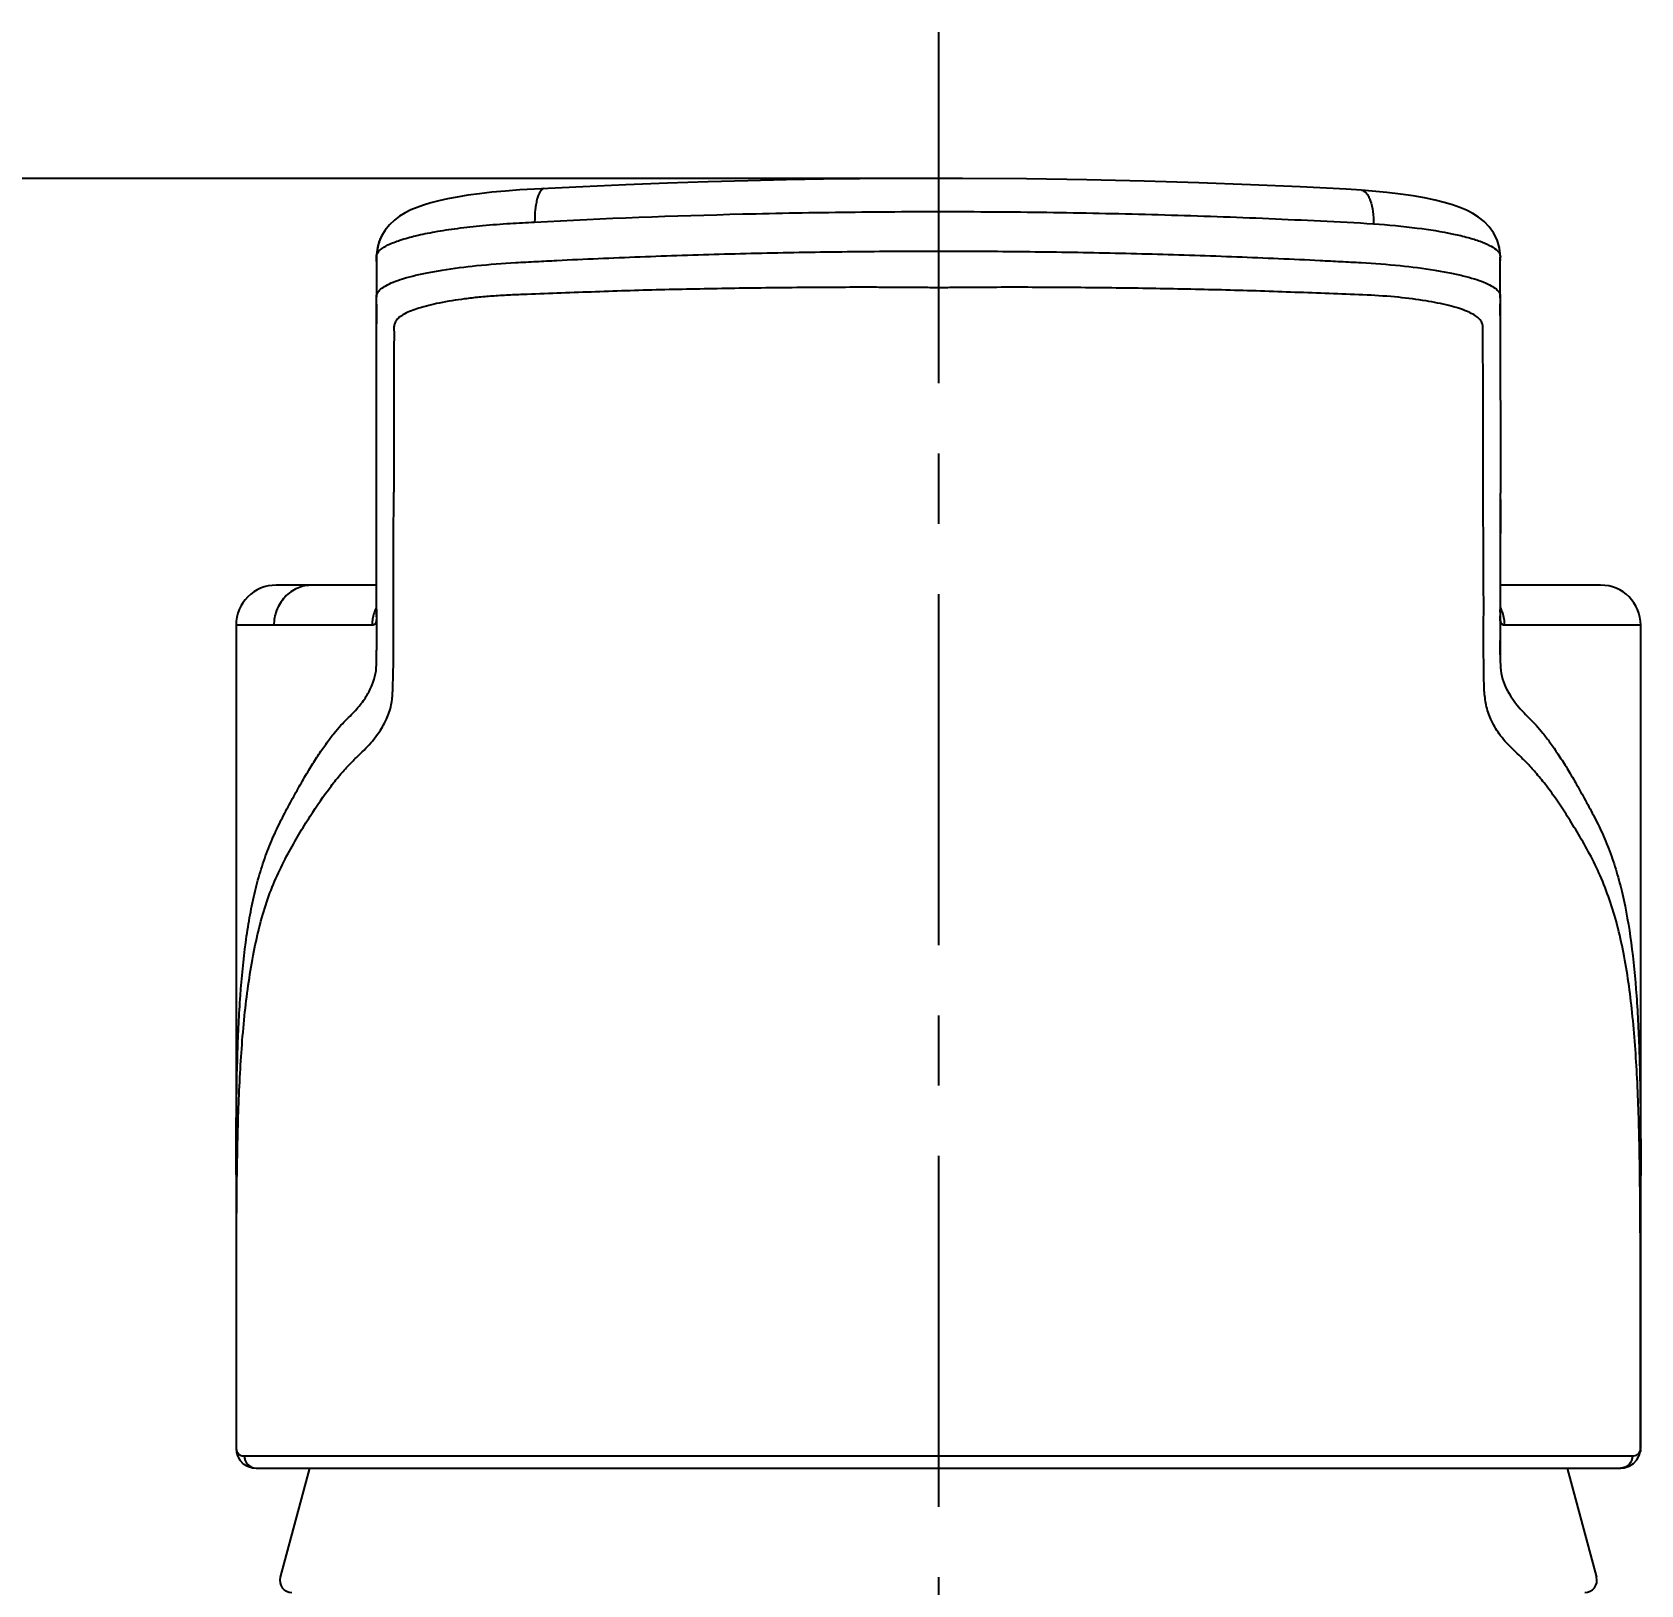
# Model space of a CAD drawing. Extents: x -13865 to -13271, y -11108 to -10688.
# Drawn here: x -13704.75 to -13664.67, y -10819.58 to -10780.89 of the extents above; entities that cross this region are included whole.
import ezdxf

# ---------------------------------------------------------------- set-up
doc = ezdxf.new("R2010")
doc.units = 0
doc.header["$LTSCALE"] = 7
doc.linetypes.add('CENTER', pattern=[2, 1.25, -0.25, 0.25, -0.25])
doc.linetypes.add('CENTER2', pattern=[1.125, 0.75, -0.125, 0.125, -0.125])
doc.layers.get('Defpoints').update_dxf_attribs({"linetype": 'CONTINUOUS'})
for name, color, linetype in [('CENTER', 1, 'CENTER2'), ('DWG', 7, 'CONTINUOUS'), ('PRT0014_DXF_CONTINUOUS_LINE', 7, 'CONTINUOUS')]:
    doc.layers.add(name, color=color, linetype=linetype)
doc.styles.add('DD', font='romans', dxfattribs={"bigfont": 'GHS.shx'})
doc.dimstyles.new('CWC', dxfattribs={"dimscale": 0, "dimtxt": 3.5, "dimasz": 3.5, "dimexe": 2, "dimexo": 1, "dimgap": 1, "dimtad": 1, "dimdec": 4, "dimdsep": 46, "dimtxsty": 'DD', "dimcen": 3, "dimclrd": 2, "dimclre": 2, "dimclrt": 2, "dimadec": 3, "dimazin": 2, "dimtfac": 1, "dimtdec": 4, "dimtmove": 0, "dimatfit": 3, "dimfxl": 1, "dimtvp": 1, "dimtolj": 1, "dimtzin": 0, "dimlwd": -1, "dimlwe": -1, "dimarcsym": 0})

# ---------------------------------------------------------------- blocks, each defined once
blk = doc.blocks.new('*D3')
at = {"layer": 'Defpoints', "color": 0, "transparency": 16777216}
for p in [(-14378.064, -11893.35), (-14321.031, -11893.35), (-14346.031, -12038.584)]:
    blk.add_point(p, dxfattribs=at)
at = {"layer": 'DWG', "color": 2, "transparency": 16777216}
for p, q in [((-14322.031, -11893.35), (-14380.064, -11893.35)), ((-14378.064, -12035.084), (-14378.064, -11896.85)), ((-14347.031, -12038.584), (-14380.064, -12038.584))]:
    blk.add_line(p, q, dxfattribs=at)
for points in [[(-14378.647, -11896.85), (-14377.481, -11896.85), (-14378.064, -11893.35)], [(-14378.647, -12035.084), (-14377.481, -12035.084), (-14378.064, -12038.584)]]:
    blk.add_solid(points, dxfattribs=at)
at = {"layer": 'DWG', "color": 2, "transparency": 16777216, "insert": (-14381.731, -11965.967), "char_height": 3.5, "attachment_point": 5, "rotation": 90, "style": 'DD'}
blk.add_mtext('\\A1;(145)', dxfattribs=at)

msp = doc.modelspace()

# ---------------------------------------------------------------- linework, layer by layer
at = {"layer": 'CENTER', "linetype": 'CENTER'}
msp.add_line((-13682.1678, -10780.8864), (-13682.1678, -10930.76522), dxfattribs=at)
at = {"layer": 'DWG'}
for p, q in [((-13697.83313, -10816.66522), (-13698.56593, -10819.38723)), ((-13666.50247, -10816.66522), (-13665.76966, -10819.38723))]:
    msp.add_line(p, q, dxfattribs=at)
for centre, start, end in [((-13698.27624, -10819.46522), 164.932394, 270), ((-13666.05935, -10819.46522), 270, 15.067606)]:
    msp.add_arc(centre, 0.3, start, end, dxfattribs=at)
at = {"layer": 'PRT0014_DXF_CONTINUOUS_LINE', "color": 7, "linetype": 'Continuous'}
for p, q in [((-13679.9731, -10784.54298), (-13681.56632, -10784.53151)), ((-13678.46495, -10784.56604), (-13679.9731, -10784.54298)), ((-13677.03644, -10784.59892), (-13678.46495, -10784.56604)), ((-13675.68203, -10784.64011), (-13677.03644, -10784.59892)), ((-13674.38695, -10784.68887), (-13675.68203, -10784.64011)), ((-13673.15391, -10784.74398), (-13674.38695, -10784.68887)), ((-13671.62469, -10784.82635), (-13671.62422, -10784.82638)), ((-13696.04448, -10785.97136), (-13696.0468, -10785.976)), ((-13668.1938, -10786.23606), (-13668.19263, -10786.24141)), ((-13696.16678, -10786.49326), (-13696.16682, -10787.47852)), ((-13696.16634, -10786.53771), (-13696.16658, -10786.50355)), ((-13668.17037, -10786.44787), (-13668.16502, -10786.49498)), ((-13668.16619, -10787.50804), (-13668.16616, -10786.4935)), ((-13668.16615, -10786.7152), (-13668.1661, -10786.71949)), ((-13668.16611, -10786.7152), (-13668.1661, -10786.71949)), ((-13668.16502, -10786.49498), (-13668.16499, -10786.49887)), ((-13696.16634, -10787.52025), (-13696.16682, -10787.47852)), ((-13696.16646, -10787.56977), (-13696.16634, -10787.52025)), ((-13668.16613, -10787.47896), (-13668.16661, -10787.5216)), ((-13668.16661, -10787.5216), (-13668.16643, -10787.60334)), ((-13668.16611, -10787.52161), (-13668.16604, -10787.54201)), ((-13696.16666, -10787.6649), (-13696.16656, -10788.15023)), ((-13668.16595, -10787.60338), (-13668.1666, -10787.94386)), ((-13668.16632, -10787.94384), (-13668.16623, -10787.65375)), ((-13668.16637, -10788.08542), (-13668.16637, -10788.10315)), ((-13696.1669, -10792.15209), (-13696.16749, -10790.59017)), ((-13696.16628, -10790.59017), (-13696.16627, -10790.35775)), ((-13668.16571, -10790.4504), (-13668.16561, -10790.80715)), ((-13696.16678, -10795.1942), (-13696.1669, -10792.15209)), ((-13668.16581, -10792.53061), (-13668.1673, -10794.23651)), ((-13668.16649, -10792.37554), (-13668.1664, -10795.49907)), ((-13668.1673, -10794.23651), (-13668.1674, -10794.47363)), ((-13696.16651, -10794.66522), (-13698.66647, -10794.66522)), ((-13665.66647, -10794.66522), (-13668.16642, -10794.66522)), ((-13696.16646, -10795.41035), (-13696.16664, -10794.91385)), ((-13696.16652, -10795.2938), (-13696.1649, -10796.28627)), ((-13668.16721, -10795.33558), (-13668.16673, -10795.27042)), ((-13699.66647, -10795.66522), (-13699.66656, -10816.1236)), ((-13696.2746, -10795.66526), (-13699.66647, -10795.66522)), ((-13668.16803, -10796.40245), (-13668.16542, -10795.85984)), ((-13664.66647, -10795.66526), (-13668.05833, -10795.66526)), ((-13667.04051, -10795.66487), (-13667.21783, -10795.66318)), ((-13664.92344, -10795.66699), (-13665.04574, -10795.666)), ((-13664.75713, -10795.66544), (-13664.92344, -10795.66699)), ((-13664.66647, -10809.38835), (-13664.66647, -10795.66522)), ((-13696.16655, -10796.38659), (-13696.16655, -10796.30706)), ((-13696.16489, -10796.31644), (-13696.1649, -10796.28627)), ((-13668.16638, -10796.07245), (-13668.16639, -10796.40266)), ((-13664.66704, -10812.59717), (-13664.66647, -10809.39173)), ((-13664.66921, -10816.16267), (-13664.66625, -10813.25721)), ((-13699.65884, -10816.21199), (-13699.65349, -10816.26961)), ((-13699.65861, -10816.21212), (-13699.65861, -10816.12372)), ((-13699.65349, -10816.26961), (-13699.65222, -10816.27581)), ((-13699.46146, -10816.36259), (-13697.23418, -10816.35956)), ((-13699.46146, -10816.36259), (-13664.87424, -10816.36383)), ((-13664.70284, -10816.35142), (-13664.67836, -10816.26154)), ((-13664.67667, -10816.2548), (-13664.6779, -10816.26155)), ((-13664.67252, -10816.20398), (-13664.67667, -10816.2548)), ((-13664.67298, -10816.20415), (-13664.67301, -10816.16264)), ((-13699.16779, -10816.66521), (-13699.165, -10816.66522)), ((-13699.165, -10816.66522), (-13665.17067, -10816.66522)), ((-13665.16763, -10816.6652), (-13665.17067, -10816.66522))]:
    msp.add_line(p, q, dxfattribs=at)
for points in [[(-13681.56632, -10784.53151), (-13682.39683, -10784.53076), (-13683.25083, -10784.53371), (-13684.12913, -10784.54068), (-13685.03195, -10784.55199), (-13685.96108, -10784.56804), (-13686.9175, -10784.58926), (-13687.90215, -10784.61616), (-13688.91511, -10784.64929), (-13689.95727, -10784.68932), (-13691.03021, -10784.73696), (-13692.23282, -10784.79786)], [(-13692.23282, -10784.79786), (-13692.59994, -10784.81922), (-13692.95699, -10784.84538), (-13693.29309, -10784.87687), (-13693.60474, -10784.91261), (-13693.8919, -10784.95193), (-13694.1561, -10784.99475), (-13694.39714, -10785.04061), (-13694.61574, -10785.08915), (-13694.8139, -10785.14039), (-13694.99282, -10785.19434), (-13695.15685, -10785.2523), (-13695.31009, -10785.31638), (-13695.45445, -10785.38867), (-13695.59235, -10785.47244), (-13695.72293, -10785.57024), (-13695.8446, -10785.6854), (-13695.95317, -10785.81924), (-13696.04448, -10785.97136)], [(-13671.62422, -10784.82638), (-13672.01094, -10784.80235), (-13673.15391, -10784.74398)], [(-13668.19381, -10786.23604), (-13668.2473, -10786.06249), (-13668.33376, -10785.88931), (-13668.44414, -10785.73519), (-13668.57018, -10785.60488), (-13668.7079, -10785.49549), (-13668.85339, -10785.40362), (-13669.00802, -10785.32424), (-13669.174, -10785.25391), (-13669.35671, -10785.18936), (-13669.56235, -10785.12848), (-13669.79315, -10785.07117), (-13670.05182, -10785.0174), (-13670.33888, -10784.96752), (-13670.65357, -10784.92202), (-13670.99479, -10784.88148), (-13671.36003, -10784.84665), (-13671.62469, -10784.82635)], [(-13696.0468, -10785.976), (-13696.07932, -10786.04738), (-13696.10577, -10786.11807), (-13696.12625, -10786.18605), (-13696.14172, -10786.25135), (-13696.15279, -10786.31326), (-13696.16025, -10786.37241), (-13696.16444, -10786.42537), (-13696.16621, -10786.46963), (-13696.16658, -10786.50355)], [(-13668.16499, -10786.49887), (-13668.16872, -10786.40366), (-13668.18469, -10786.281), (-13668.19263, -10786.24141)], [(-13696.2746, -10795.66522), (-13696.30739, -10795.66553), (-13696.34452, -10795.66523)], [(-13667.89686, -10795.66519), (-13667.98667, -10795.66596), (-13668.05833, -10795.66522)], [(-13667.21783, -10795.66318), (-13667.53013, -10795.66609), (-13667.66423, -10795.66501)], [(-13664.66647, -10795.66522), (-13664.67694, -10795.66472), (-13664.70761, -10795.66545)], [(-13664.66625, -10813.25721), (-13664.66534, -10813.12267), (-13664.66704, -10812.59717)], [(-13699.66656, -10816.12362), (-13699.66609, -10816.15247), (-13699.6636, -10816.19478), (-13699.6591, -10816.23462), (-13699.65326, -10816.26961)], [(-13699.65222, -10816.27581), (-13699.62823, -10816.35855), (-13699.56938, -10816.46962), (-13699.48569, -10816.55883), (-13699.38115, -10816.62239), (-13699.25999, -10816.65776), (-13699.16779, -10816.66521)], [(-13665.16763, -10816.6652), (-13665.07641, -10816.65793), (-13664.95283, -10816.62197), (-13664.84639, -10816.55684), (-13664.76168, -10816.46528), (-13664.70284, -10816.35142)], [(-13664.67667, -10816.2548), (-13664.67514, -10816.24525), (-13664.67105, -10816.20936), (-13664.66935, -10816.175), (-13664.66921, -10816.16264)]]:
    msp.add_lwpolyline(points, dxfattribs=at)
for centre, radius, start, end in [((-13669.14662, -10786.44868), 0.97625, 0.047088, 12.257836), ((-13667.16378, -10786.58978), 1.00402, 177.05863, 179.401687), ((-13698.66647, -10795.66522), 1, 90, 180), ((-13665.66647, -10795.66522), 1, 0, 90), ((-13695.26889, -10795.66537), 1.00562, 162.882163, 179.953259), ((-13695.29032, -10795.6594), 0.9834, 154.333658, 162.862481), ((-13695.26771, -10795.67003), 1.00838, 153.167492, 154.345539), ((-13371.49774, -10795.2193), 324.66878, 180.0337152, 180.1650321), ((-13698.0057, -10795.40626), 1.84004, 358.547677, 358.876601), ((-13699.57638, -10795.3869), 3.41085, 359.403514, 0.009928), ((-13660.4522, -10795.39029), 7.71521, 179.593667, 179.939988), ((-13664.56956, -10795.38628), 3.59785, 179.998809, 180.473972), ((-13782.96691, -10795.88119), 114.8015, 0.0106542, 0.2251507), ((-13669.04613, -10795.66076), 0.98716, 17.910607, 26.72384), ((-13669.06486, -10795.66561), 1.00648, 8.934659, 17.845654), ((-13669.05995, -10795.66556), 1.00161, 0.019138, 8.975171), ((-13709.15377, -10795.79857), 40.9884, 359.510221, 359.914347), ((-13708.88527, -10796.36578), 12.72032, 359.018732, 359.908612), ((-13658.37268, -10796.39164), 9.79536, 180.06325, 181.087758), ((-13699.46347, -10816.02066), 0.34193, 267.149959, 270.338235), ((-13664.96538, -10816.14952), 0.29746, 345.842684, 349.417488), ((-13665.00358, -10816.16182), 0.33437, 359.03162, 359.85534)]:
    msp.add_arc(centre, radius, start, end, dxfattribs=at)
for points, knots in [([(-13691.98934, -10784.78498), (-13692.00604, -10784.78586), (-13692.04417, -10784.8011), (-13692.08965, -10784.85393), (-13692.1309, -10784.93341), (-13692.16575, -10785.0397), (-13692.19351, -10785.16776), (-13692.22029, -10785.36231), (-13692.22693, -10785.51443), (-13692.22693, -10785.61729)], [0, 0, 0, 0, 0.05535739, 0.12836718, 0.22632192, 0.35050373, 0.49732528, 0.65956263, 1, 1, 1, 1]), ([(-13671.62422, -10784.82638), (-13671.60332, -10784.8279), (-13671.55752, -10784.84301), (-13671.49854, -10784.89663), (-13671.44556, -10784.97772), (-13671.38224, -10785.13074), (-13671.33462, -10785.36318), (-13671.3233, -10785.55995), (-13671.3233, -10785.66246)], [0, 0, 0, 0, 0.06678118, 0.14781799, 0.24943032, 0.3733713, 0.67335865, 1, 1, 1, 1]), ([(-13692.22693, -10785.6173), (-13690.49925, -10785.5255), (-13687.89159, -10785.42667), (-13684.40363, -10785.36372), (-13681.76942, -10785.3514), (-13679.14277, -10785.37409), (-13676.96238, -10785.42204), (-13675.22689, -10785.47806), (-13673.93422, -10785.5281), (-13672.63381, -10785.5903), (-13671.76408, -10785.63145), (-13671.3233, -10785.66262)], [0, 0, 0, 0, 0.24817847, 0.37426227, 0.50040848, 0.62603779, 0.75104989, 0.81324235, 0.87511643, 0.93661379, 1, 1, 1, 1]), ([(-13696.07453, -10786.31422), (-13696.0177, -10786.2627), (-13695.85725, -10786.16857), (-13695.55887, -10786.05521), (-13695.16664, -10785.94858), (-13694.68815, -10785.85191), (-13694.13081, -10785.76811), (-13693.50498, -10785.69942), (-13692.86256, -10785.64992), (-13692.43015, -10785.6281), (-13692.22693, -10785.61731)], [0, 0, 0, 0, 0.05831672, 0.13930425, 0.24260671, 0.36678643, 0.51027645, 0.67088034, 0.84530028, 1, 1, 1, 1]), ([(-13671.3233, -10785.66246), (-13670.96035, -10785.68774), (-13670.29439, -10785.74975), (-13669.5093, -10785.87189), (-13668.98849, -10785.9942), (-13668.68706, -10786.08693), (-13668.4515, -10786.18398), (-13668.32149, -10786.26097), (-13668.27194, -10786.30253)], [0, 0, 0, 0, 0.34710534, 0.63784949, 0.75707785, 0.85728229, 0.93830361, 1, 1, 1, 1]), ([(-13696.0468, -10785.976), (-13696.06407, -10786.01064), (-13696.12196, -10786.14674), (-13696.14731, -10786.29622), (-13696.14731, -10786.40522)], [0, 0, 0, 0, 0.26204056, 1, 1, 1, 1]), ([(-13696.14731, -10786.40522), (-13696.14341, -10786.39739), (-13696.12384, -10786.36359), (-13696.09693, -10786.33453), (-13696.07453, -10786.31422)], [0, 0, 0, 0, 0.22428884, 1, 1, 1, 1]), ([(-13668.27194, -10786.30253), (-13668.26451, -10786.30876), (-13668.23806, -10786.33221), (-13668.21422, -10786.35891), (-13668.20006, -10786.38032)], [0, 0, 0, 0, 0.27427534, 1, 1, 1, 1]), ([(-13696.16651, -10786.49386), (-13696.16643, -10786.48926), (-13696.16579, -10786.46969), (-13696.16295, -10786.4501), (-13696.15893, -10786.43566)], [0, 0, 0, 0, 0.23505739, 1, 1, 1, 1]), ([(-13696.16622, -10787.47853), (-13696.16447, -10787.4468), (-13696.15012, -10787.37395), (-13696.06177, -10787.28), (-13695.92694, -10787.19283), (-13695.74071, -10787.10731), (-13695.50506, -10787.02553), (-13695.22084, -10786.94826), (-13694.8908, -10786.87642), (-13694.37101, -10786.78484), (-13693.63604, -10786.69251), (-13692.85347, -10786.63466), (-13692.1869, -10786.60031), (-13691.50124, -10786.56462), (-13690.63875, -10786.52401), (-13689.59759, -10786.48123), (-13688.19572, -10786.43174), (-13686.43059, -10786.38401), (-13684.30191, -10786.34947), (-13682.16525, -10786.33786), (-13680.0286, -10786.3495), (-13677.89994, -10786.38407), (-13676.13482, -10786.43183), (-13674.73296, -10786.48134), (-13673.69183, -10786.52415), (-13672.82937, -10786.56478), (-13672.14371, -10786.60049), (-13671.47713, -10786.63479), (-13670.69475, -10786.69262), (-13669.96015, -10786.78511), (-13669.44084, -10786.8768), (-13669.1111, -10786.94869), (-13668.82699, -10787.02598), (-13668.59132, -10787.10771), (-13668.40507, -10787.19317), (-13668.27037, -10787.28032), (-13668.18242, -10787.37446), (-13668.16854, -10787.44727), (-13668.16693, -10787.47896)], [0, 0, 0, 0, 0.00335154, 0.00753069, 0.01313842, 0.0202999, 0.02906571, 0.03943739, 0.05135033, 0.06468788, 0.09510503, 0.12944466, 0.14744679, 0.16551863, 0.20187551, 0.23853418, 0.27544672, 0.3498561, 0.42480953, 0.50003474, 0.57525968, 0.65021254, 0.72462137, 0.76153362, 0.79819153, 0.83454667, 0.8526181, 0.87062264, 0.90496059, 0.9353567, 0.94867956, 0.96058102, 0.97094935, 0.97971843, 0.98688174, 0.99248337, 0.99665249, 1, 1, 1, 1]), ([(-13668.20006, -10786.38032), (-13668.19644, -10786.38579), (-13668.18363, -10786.40684), (-13668.17426, -10786.43013), (-13668.17037, -10786.44779)], [0, 0, 0, 0, 0.26625732, 1, 1, 1, 1]), ([(-13668.59325, -10792.35166), (-13668.59372, -10792.14515), (-13668.59435, -10791.73228), (-13668.59409, -10791.11318), (-13668.59373, -10790.49446), (-13668.59413, -10789.97905), (-13668.5954, -10789.56685), (-13668.59688, -10789.25775), (-13668.59887, -10789.00003), (-13668.60015, -10788.79351), (-13668.60035, -10788.63899), (-13668.60268, -10788.48437), (-13668.60381, -10788.32789), (-13668.5941, -10788.18631), (-13668.64982, -10788.0706), (-13668.73374, -10787.98464), (-13668.85829, -10787.9057), (-13669.02106, -10787.83103), (-13669.22114, -10787.76093), (-13669.55446, -10787.66836), (-13670.05134, -10787.57159), (-13670.73192, -10787.48199), (-13671.50257, -10787.43498), (-13672.32811, -10787.40284), (-13673.17767, -10787.3736), (-13674.32469, -10787.33116), (-13675.77043, -10787.29268), (-13677.51817, -10787.26265), (-13678.98403, -10787.2479), (-13680.16192, -10787.24338), (-13680.90015, -10787.24511), (-13681.41739, -10787.24791), (-13681.71317, -10787.24998), (-13681.93504, -10787.25332), (-13682.15694, -10787.25593), (-13682.37885, -10787.25363), (-13682.60072, -10787.25019), (-13682.8965, -10787.24799), (-13683.26609, -10787.24603), (-13683.85694, -10787.24377), (-13684.88835, -10787.24487), (-13686.35659, -10787.25664), (-13688.10853, -10787.28416), (-13689.55834, -10787.31701), (-13690.70869, -10787.35703), (-13691.56339, -10787.3879), (-13692.27031, -10787.41255), (-13692.82603, -10787.43708), (-13693.22644, -10787.45885), (-13693.60781, -10787.48904), (-13694.06619, -10787.54205), (-13694.56802, -10787.62173), (-13695.07257, -10787.7424), (-13695.40761, -10787.86497), (-13695.59453, -10787.98112), (-13695.68042, -10788.0669), (-13695.72562, -10788.15741), (-13695.73252, -10788.21807), (-13695.73308, -10788.24633)], [0, 0, 0, 0, 0.01952309, 0.0390316, 0.05852794, 0.07801538, 0.08775683, 0.0974964, 0.10723598, 0.1121231, 0.11701865, 0.12185014, 0.1267168, 0.13190879, 0.13490263, 0.13854723, 0.14313405, 0.14876525, 0.15544889, 0.1631552, 0.18145204, 0.20324609, 0.22800873, 0.25440657, 0.28135479, 0.30836911, 0.36291718, 0.41807516, 0.47361897, 0.50150014, 0.52943013, 0.54340821, 0.55039972, 0.55739255, 0.5643855, 0.57137842, 0.57837132, 0.58536295, 0.59934134, 0.61331169, 0.64122068, 0.6968472, 0.75211689, 0.8068639, 0.83393939, 0.8609332, 0.8877177, 0.90080931, 0.91351965, 0.92562586, 0.93696791, 0.95714034, 0.97360809, 0.98599953, 0.99063124, 0.99431287, 0.99732826, 1, 1, 1, 1]), ([(-13696.16749, -10790.35766), (-13696.16746, -10789.98975), (-13696.16733, -10789.25394), (-13696.16515, -10788.51813), (-13696.16558, -10788.15023)], [0, 0, 0, 0, 0.50000432, 1, 1, 1, 1]), ([(-13695.73308, -10788.24633), (-13695.73352, -10788.26874), (-13695.73135, -10788.31287), (-13695.72934, -10788.39934), (-13695.73054, -10788.5058), (-13695.73231, -10788.6334), (-13695.73269, -10788.80433), (-13695.73416, -10789.01824), (-13695.73669, -10789.36003), (-13695.73842, -10789.78699), (-13695.73943, -10790.47043), (-13695.73848, -10791.32534), (-13695.73889, -10792.00943), (-13695.73969, -10792.35167)], [0, 0, 0, 0, 0.01637813, 0.03225975, 0.06320589, 0.09416445, 0.12551699, 0.18810384, 0.25048402, 0.37528242, 0.5001095, 0.74990364, 1, 1, 1, 1]), ([(-13699.65861, -10816.12372), (-13699.6586, -10814.86861), (-13699.65886, -10812.99093), (-13699.6553, -10810.50651), (-13699.63744, -10808.69712), (-13699.5835, -10806.96535), (-13699.46672, -10805.33939), (-13699.28667, -10804.06635), (-13699.07899, -10803.12769), (-13698.83146, -10802.2947), (-13698.41062, -10801.38786), (-13697.85802, -10800.46415), (-13697.41058, -10799.80637), (-13697.06844, -10799.37984), (-13696.8377, -10799.12795), (-13696.62525, -10798.91806), (-13696.43465, -10798.73407), (-13696.26907, -10798.55603), (-13696.08962, -10798.32096), (-13695.9121, -10798.02754), (-13695.80705, -10797.71691), (-13695.77187, -10797.47478), (-13695.76312, -10797.29816), (-13695.75841, -10797.12381), (-13695.75213, -10796.89525), (-13695.74539, -10796.61422), (-13695.74132, -10796.17366), (-13695.74526, -10795.62924), (-13695.74841, -10794.97706), (-13695.74697, -10794.32296), (-13695.74348, -10793.66677), (-13695.73928, -10793.00952), (-13695.73901, -10792.57114), (-13695.73961, -10792.35172)], [0, 0, 0, 0, 0.1518905, 0.22723107, 0.30065837, 0.3708629, 0.43687591, 0.49785647, 0.52623812, 0.55316072, 0.60287105, 0.64666291, 0.6833823, 0.69902806, 0.71279376, 0.72469468, 0.73516342, 0.744856, 0.75407929, 0.77092454, 0.78612777, 0.79336854, 0.800479, 0.80751484, 0.81447722, 0.82814896, 0.84153411, 0.86779217, 0.89403419, 0.92046004, 0.94694943, 0.97344583, 1, 1, 1, 1]), ([(-13664.67301, -10816.16264), (-13664.67393, -10814.9059), (-13664.6724, -10813.02584), (-13664.67662, -10810.53797), (-13664.69325, -10808.7248), (-13664.74427, -10806.9884), (-13664.85865, -10805.35873), (-13665.03356, -10804.08319), (-13665.24289, -10803.1442), (-13665.43535, -10802.5031), (-13665.66473, -10801.91037), (-13665.9295, -10801.37), (-13666.21146, -10800.88038), (-13666.48714, -10800.43462), (-13666.74943, -10800.03281), (-13667.00247, -10799.67978), (-13667.24678, -10799.37755), (-13667.47624, -10799.12272), (-13667.68911, -10798.91104), (-13667.88185, -10798.72907), (-13668.05129, -10798.55653), (-13668.23488, -10798.32542), (-13668.40791, -10798.02807), (-13668.52741, -10797.65998), (-13668.57154, -10797.30194), (-13668.57427, -10796.95545), (-13668.57891, -10796.61648), (-13668.58758, -10796.17612), (-13668.58055, -10795.63144), (-13668.58083, -10794.97919), (-13668.58299, -10794.32436), (-13668.58569, -10793.66781), (-13668.59168, -10793.01043), (-13668.59464, -10792.57203), (-13668.5929, -10792.35267)], [0, 0, 0, 0, 0.15184628, 0.22715952, 0.3005982, 0.37093064, 0.43701669, 0.49792208, 0.52626456, 0.5531772, 0.57872289, 0.60296685, 0.62580483, 0.64696482, 0.66628953, 0.6837715, 0.69942048, 0.71322106, 0.72518297, 0.73567966, 0.74525493, 0.75436835, 0.77129043, 0.78650628, 0.80079436, 0.81469719, 0.82835838, 0.84175834, 0.86791043, 0.89416753, 0.92056695, 0.94703133, 0.97349557, 1, 1, 1, 1]), ([(-13697.7842, -10794.66525), (-13697.90229, -10794.6663), (-13698.15209, -10794.71881), (-13698.47068, -10794.94522), (-13698.67726, -10795.28285), (-13698.723, -10795.54134), (-13698.72299, -10795.66529)], [0, 0, 0, 0, 0.23434101, 0.49148101, 0.75402923, 1, 1, 1, 1]), ([(-13696.17259, -10795.54505), (-13696.17501, -10795.56282), (-13696.18098, -10795.59434), (-13696.19988, -10795.6356), (-13696.23336, -10795.6614), (-13696.26055, -10795.66481), (-13696.2746, -10795.66481)], [0, 0, 0, 0, 0.30718515, 0.54806358, 0.75941125, 1, 1, 1, 1]), ([(-13696.16622, -10795.26752), (-13696.16615, -10795.27804), (-13696.16585, -10795.31747), (-13696.16552, -10795.3569), (-13696.16553, -10795.38581)], [0, 0, 0, 0, 0.26679375, 1, 1, 1, 1]), ([(-13668.14346, -10795.6114), (-13668.14653, -10795.60451), (-13668.15856, -10795.57011), (-13668.16234, -10795.53352), (-13668.16435, -10795.50481)], [0, 0, 0, 0, 0.20755209, 1, 1, 1, 1]), ([(-13668.05833, -10795.66481), (-13668.07644, -10795.6648), (-13668.11402, -10795.65803), (-13668.13645, -10795.6271), (-13668.14346, -10795.6114)], [0, 0, 0, 0, 0.51300372, 1, 1, 1, 1]), ([(-13699.66557, -10809.35936), (-13699.66503, -10808.34186), (-13699.66009, -10806.85106), (-13699.57016, -10804.92004), (-13699.46353, -10803.80022), (-13699.33448, -10802.95841), (-13699.21622, -10802.36926), (-13699.0695, -10801.81251), (-13698.89077, -10801.29081), (-13698.68522, -10800.80457), (-13698.46033, -10800.35486), (-13698.23451, -10799.93786), (-13698.01914, -10799.55156), (-13697.81064, -10799.20029), (-13697.60859, -10798.88554), (-13697.41628, -10798.60704), (-13697.23667, -10798.36588), (-13697.06673, -10798.16554), (-13696.90473, -10798.00332), (-13696.75895, -10797.85896), (-13696.59201, -10797.67728), (-13696.41913, -10797.44831), (-13696.26951, -10797.16228), (-13696.17827, -10796.87343), (-13696.16855, -10796.67856), (-13696.16682, -10796.58362)], [0, 0, 0, 0, 0.22362028, 0.32754094, 0.42476982, 0.47065779, 0.51465816, 0.55677479, 0.59709756, 0.63575132, 0.67270075, 0.70755525, 0.73996932, 0.7698977, 0.79731505, 0.82215172, 0.84426699, 0.86337918, 0.87982016, 0.89463374, 0.90846463, 0.93403008, 0.95742033, 0.97913323, 1, 1, 1, 1]), ([(-13668.16628, -10796.57759), (-13668.16439, -10796.67266), (-13668.15522, -10796.86743), (-13668.02873, -10797.26719), (-13667.8137, -10797.59423), (-13667.5739, -10797.85281), (-13667.42823, -10797.99807), (-13667.26647, -10798.16101), (-13667.09562, -10798.36067), (-13666.91566, -10798.60178), (-13666.72342, -10798.88098), (-13666.5213, -10799.19651), (-13666.31245, -10799.54826), (-13666.0961, -10799.93486), (-13665.86812, -10800.35185), (-13665.64155, -10800.80203), (-13665.43817, -10801.29033), (-13665.26318, -10801.81414), (-13665.0643, -10802.57446), (-13664.88721, -10803.60652), (-13664.76189, -10804.92894), (-13664.69661, -10806.34572), (-13664.67136, -10807.83973), (-13664.66657, -10808.8596), (-13664.66647, -10809.37949)], [0, 0, 0, 0, 0.02085966, 0.04246544, 0.09121085, 0.10502672, 0.11987326, 0.13633381, 0.15538501, 0.17746159, 0.20231275, 0.22974109, 0.25965257, 0.29204678, 0.32692871, 0.36391414, 0.40255806, 0.44286311, 0.48497673, 0.57486941, 0.67220224, 0.77625262, 0.88594363, 1, 1, 1, 1]), ([(-13699.66656, -10816.12361), (-13699.66656, -10816.13163), (-13699.66596, -10816.16127), (-13699.66283, -10816.19091), (-13699.65861, -10816.21212)], [0, 0, 0, 0, 0.27060256, 1, 1, 1, 1]), ([(-13699.65883, -10816.212), (-13699.65677, -10816.22187), (-13699.64759, -10816.25718), (-13699.62952, -10816.2908), (-13699.61121, -10816.30993)], [0, 0, 0, 0, 0.27576533, 1, 1, 1, 1]), ([(-13699.5583, -10816.34587), (-13699.55259, -10816.34827), (-13699.52752, -10816.35724), (-13699.50084, -10816.36114), (-13699.48048, -10816.36217)], [0, 0, 0, 0, 0.23307179, 1, 1, 1, 1]), ([(-13699.46146, -10816.36259), (-13699.46212, -10816.43896), (-13699.40116, -10816.59817), (-13699.24353, -10816.66447), (-13699.16779, -10816.66521)], [0, 0, 0, 0, 0.50207615, 1, 1, 1, 1]), ([(-13664.87424, -10816.36383), (-13664.8739, -10816.43998), (-13664.93508, -10816.5984), (-13665.09213, -10816.6644), (-13665.16763, -10816.6652)], [0, 0, 0, 0, 0.50209492, 1, 1, 1, 1]), ([(-13664.87424, -10816.36383), (-13664.82937, -10816.36394), (-13664.75898, -10816.35098), (-13664.69805, -10816.2847), (-13664.68246, -10816.24405), (-13664.67695, -10816.22228)], [0, 0, 0, 0, 0.51247138, 0.74347703, 1, 1, 1, 1])]:
    msp.add_open_spline(points, degree=3, knots=knots, dxfattribs=at)
for points in [[(-13696.16648, -10786.59908), (-13696.16641, -10786.57863), (-13696.16617, -10786.55817), (-13696.16634, -10786.53771)], [(-13696.15893, -10786.43566), (-13696.15602, -10786.42521), (-13696.15215, -10786.41496), (-13696.14731, -10786.40525)], [(-13696.16558, -10788.15023), (-13696.1658, -10787.95674), (-13696.16789, -10787.76326), (-13696.16744, -10787.56978)], [(-13668.1666, -10787.94386), (-13668.16796, -10788.77937), (-13668.16599, -10789.61488), (-13668.16571, -10790.4504)], [(-13668.16561, -10790.80715), (-13668.1655, -10791.32996), (-13668.16551, -10791.85278), (-13668.16573, -10792.37559)], [(-13696.16858, -10795.50477), (-13696.16952, -10795.51823), (-13696.17077, -10795.53168), (-13696.17259, -10795.54505)], [(-13699.61121, -10816.30993), (-13699.59647, -10816.32533), (-13699.57797, -10816.33764), (-13699.5583, -10816.34587)], [(-13664.67253, -10816.20402), (-13664.67037, -10816.19198), (-13664.66946, -10816.1797), (-13664.66926, -10816.16747)]]:
    msp.add_open_spline(points, degree=3, dxfattribs=at)

# ---------------------------------------------------------------- dimensions: what is measured, and where the dimension line sits
at = {"layer": 'DWG'}
dim = msp.add_linear_dim(base=(-13739.20126, -10784.53097), p1=(-13707.1678, -10929.76522), p2=(-13682.1678, -10784.53097), angle=90, text='(145)', dimstyle='CWC', override={"dimscale": 1}, dxfattribs=at)
dim.commit()
dim.dimension.update_dxf_attribs({"geometry": '*D3', "text_midpoint": (-13742.86793, -10857.1481), "insert": (638.86273, 1108.81904)})

doc.saveas('drawing.dxf')
